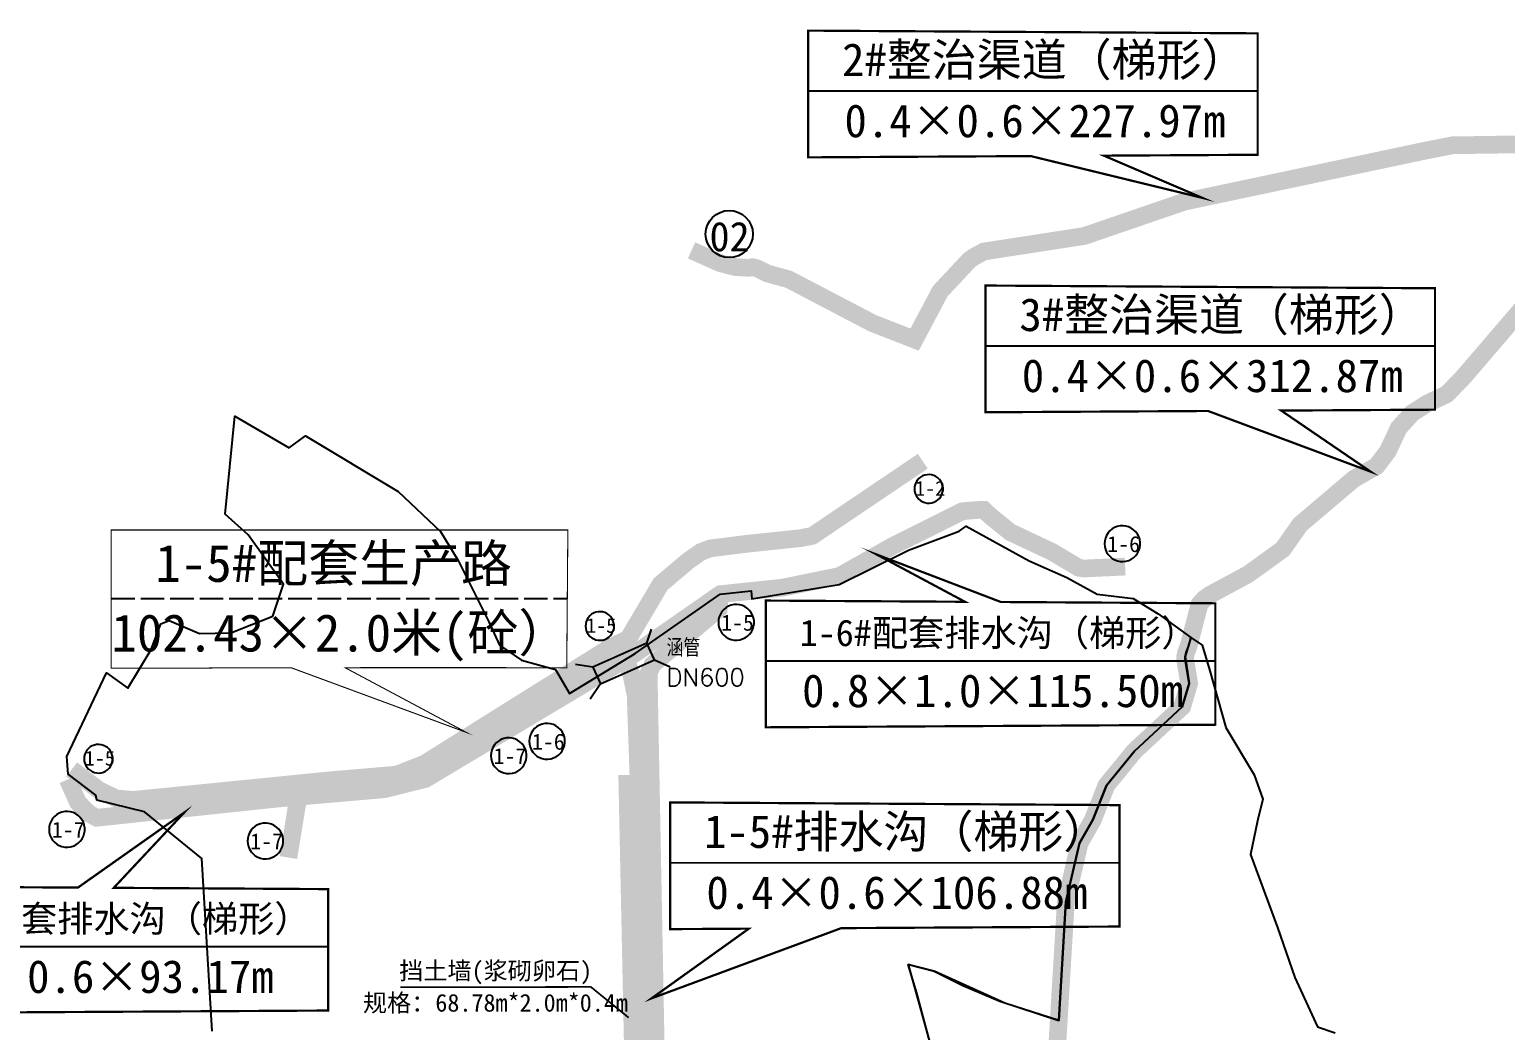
# Model space of a CAD drawing. Header units: millimetres. Extents: x 35444746 to 35449000, y 3482000 to 3488437.
# Drawn here: x 35446222.7 to 35446473, y 3485868.1 to 3486037.9 of the extents above; entities that cross this region are included whole.
import ezdxf
from ezdxf.enums import TextEntityAlignment as Align

# ---------------------------------------------------------------- set-up
doc = ezdxf.new("R2010")
doc.units = ezdxf.units.MM
doc.linetypes.add('X3', pattern=[5, 4, -1])
for name, color, linetype, true_color in [('0201.02格田整理', 7, 'X3', 0x99cc00), ('0203.02旱地整理', 9, 'Continuous', 0x808080), ('0301.01生产道路工程标注', 6, 'X3', 0xff00ff), ('0301.02生产道路工程', 6, 'X3', 0xff00ff), ('0401.01渠道工程标注', 4, '732', 0x00ffff), ('0401.02渠道工程', 4, 'X3', 0x00ffff), ('0401.03涵管标注', 4, '732', 0x00ffff), ('0501.01挡土墙标注', 7, '732', 0x7d7d7d), ('0501.02挡土墙', 6, 'X3', 0xff00ff)]:
    doc.layers.add(name, color=color, linetype=linetype, true_color=true_color)
doc.styles.add('FS', font='rs.shx', dxfattribs={"bigfont": 'fs.shx'})
doc.styles.add('宋体', font='')
doc.styles.get('宋体').set_extended_font_data('SimSun')
doc.linetypes.add('10421', pattern='A,2,[150,AAA.SHX,S=0.5,R=0,X=0,Y=0.5],1e-11', length=2)
doc.linetypes.add('732', pattern='A,9,-0.5,[162,AAA.SHX,S=1,R=0,X=0,Y=0],-0.5', length=10)

msp = doc.modelspace()

# ---------------------------------------------------------------- linework, layer by layer
at = {"layer": '0201.02格田整理', "color": 2, "linetype": 'ByBlock'}
msp.add_lwpolyline([(35446253.615003, 3485867.986556), (35446251.889003, 3485897.286556), (35446251.889003, 3485897.286556), (35446251.889003, 3485897.286556), (35446251.889003, 3485897.286556), (35446242.184003, 3485905.211556), (35446242.184003, 3485905.211556), (35446242.184003, 3485905.211556), (35446234.060003, 3485907.181556), (35446233.910652, 3485908.012142), (35446229.205743, 3485911.588204), (35446229.012003, 3485914.556556), (35446229.012003, 3485914.556556), (35446229.012003, 3485914.556556), (35446229.012003, 3485914.556556), (35446229.012003, 3485914.556556), (35446229.012003, 3485914.556556), (35446229.012003, 3485914.556556), (35446235.717003, 3485928.764556), (35446235.717003, 3485928.764556), (35446235.717003, 3485928.764556), (35446235.717003, 3485928.764556), (35446235.717003, 3485928.764556), (35446235.717003, 3485928.764556), (35446235.717003, 3485928.764556), (35446239.349034, 3485926.180289), (35446239.349034, 3485926.180289), (35446239.349034, 3485926.180289), (35446239.349034, 3485926.180289), (35446239.349034, 3485926.180289), (35446239.349034, 3485926.180289), (35446243.277409, 3485932.722405), (35446244.914232, 3485937.08381), (35446246.332812, 3485937.628979), (35446251.461524, 3485935.448285), (35446256.808521, 3485935.557319), (35446263.928383, 3485938.383391), (35446265.707341, 3485943.808083), (35446259.735479, 3485952.188847), (35446255.808275, 3485955.688813), (35446255.808275, 3485955.688813), (35446257.477003, 3485972.281556), (35446266.665003, 3485966.949556), (35446269.456003, 3485968.993556), (35446269.456003, 3485968.993556), (35446269.456003, 3485968.993556), (35446269.456003, 3485968.993556), (35446269.456003, 3485968.993556), (35446269.456003, 3485968.993556), (35446285.18656, 3485959.507997), (35446285.18656, 3485959.507997), (35446292.350018, 3485952.735059), (35446295.369763, 3485947.835331), (35446300.530513, 3485937.445015), (35446302.379137, 3485933.442817), (35446306.076387, 3485930.90297), (35446311.862658, 3485929.329018), (35446314.205266, 3485925.26661), (35446325.357404, 3485932.061738), (35446325.357404, 3485932.061738), (35446325.357404, 3485932.061738), (35446325.357404, 3485932.061738), (35446339.789997, 3485942.109443), (35446339.789997, 3485942.109443), (35446339.789997, 3485942.109443), (35446345.054206, 3485942.661966), (35446345.174572, 3485941.313108), (35446359.949039, 3485943.765225), (35446359.949039, 3485943.765225), (35446359.949039, 3485943.765225), (35446359.949039, 3485943.765225), (35446371.721998, 3485949.603787), (35446380.321507, 3485952.823945), (35446381.484754, 3485953.65417), (35446392.203082, 3485947.759605), (35446398.539666, 3485944.925381), (35446403.691112, 3485942.102637), (35446409.839639, 3485941.355426), (35446414.077107, 3485938.781758), (35446414.077107, 3485938.781758), (35446414.077107, 3485938.781758), (35446414.077107, 3485938.781758), (35446414.077107, 3485938.781758), (35446414.077107, 3485938.781758), (35446414.077107, 3485938.781758), (35446414.077107, 3485938.781758), (35446414.077107, 3485938.781758), (35446414.077107, 3485938.781758), (35446414.077107, 3485938.781758), (35446414.077107, 3485938.781758), (35446414.077107, 3485938.781758), (35446414.077107, 3485938.781758), (35446414.077107, 3485938.781758), (35446414.077107, 3485938.781758), (35446414.077107, 3485938.781758), (35446414.077107, 3485938.781758), (35446414.077107, 3485938.781758), (35446414.077107, 3485938.781758), (35446414.077107, 3485938.781758), (35446414.077107, 3485938.781758), (35446414.077107, 3485938.781758), (35446414.077107, 3485938.781758), (35446414.077107, 3485938.781758), (35446414.077107, 3485938.781758), (35446419.598058, 3485934.768842), (35446418.639659, 3485931.541455), (35446419.305981, 3485926.981474), (35446418.132981, 3485923.022474), (35446410.027981, 3485915.494474), (35446405.275981, 3485909.681474), (35446402.976981, 3485903.835474), (35446400.726981, 3485899.858474), (35446398.399981, 3485889.911474), (35446397.195682, 3485869.820341), (35446388.051075, 3485872.732025), (35446376.042528, 3485878.186138), (35446371.650019, 3485879.287975), (35446376.290451, 3485862.583356)], dxfattribs=at)
at = {"layer": '0203.02旱地整理', "color": 41}
msp.add_lwpolyline([(35446376.290451, 3485862.583356), (35446373.111866, 3485874.438588), (35446371.650019, 3485879.287975), (35446376.042528, 3485878.186138), (35446380.955102, 3485875.731799), (35446387.181102, 3485873.0998), (35446397.195682, 3485869.820341), (35446398.399981, 3485889.911474), (35446400.726981, 3485899.858474), (35446402.976981, 3485903.835474), (35446405.275981, 3485909.681474), (35446410.027981, 3485915.494474), (35446418.132981, 3485923.022474), (35446419.305981, 3485926.981474), (35446418.639659, 3485931.008633), (35446418.639659, 3485931.541455), (35446418.791994, 3485932.211294), (35446419.233733, 3485933.368285), (35446419.42622, 3485934.108254), (35446419.598058, 3485934.768842), (35446421.512392, 3485933.438742), (35446422.828635, 3485929.11902), (35446425.516147, 3485919.506807), (35446430.318226, 3485911.482146), (35446431.818876, 3485907.357319), (35446430.918486, 3485903.682476), (35446429.691986, 3485897.975726), (35446434.272743, 3485885.596594), (35446437.235707, 3485877.072523), (35446441.074236, 3485868.726004), (35446444.067, 3485867.679)], dxfattribs=at)
msp.add_lwpolyline([(35446376.290451, 3485862.583356), (35446373.111866, 3485874.438588), (35446371.650019, 3485879.287975), (35446376.042528, 3485878.186138), (35446380.955102, 3485875.731799), (35446387.181102, 3485873.0998), (35446397.195682, 3485869.820341), (35446398.399981, 3485889.911474), (35446400.726981, 3485899.858474), (35446402.976981, 3485903.835474), (35446405.275981, 3485909.681474), (35446410.027981, 3485915.494474), (35446418.132981, 3485923.022474), (35446419.305981, 3485926.981474), (35446418.639659, 3485931.008633), (35446418.639659, 3485931.541455), (35446418.791994, 3485932.211294), (35446419.233733, 3485933.368285), (35446419.42622, 3485934.108254), (35446419.598058, 3485934.768842), (35446421.512392, 3485933.438742), (35446422.828635, 3485929.11902), (35446425.516147, 3485919.506807), (35446430.318226, 3485911.482146), (35446431.818876, 3485907.357319), (35446430.918486, 3485903.682476), (35446429.691986, 3485897.975726), (35446434.272743, 3485885.596594), (35446437.235707, 3485877.072523), (35446441.074236, 3485868.726004), (35446444.067, 3485867.679)], dxfattribs=at)
at = {"layer": '0301.01生产道路工程标注'}
msp.add_line((35446236.514715, 3485941.372015, 166.192687), (35446313.763181, 3485941.392042, 166.192687), dxfattribs=at)
at = {"layer": '0301.01生产道路工程标注', "linetype": 'Continuous'}
for points in [[(35446376.381323, 3485957.879329), (35446376.693209, 3485958.096026), (35446376.973814, 3485958.367214), (35446377.207283, 3485958.679902), (35446377.38757, 3485959.025992), (35446377.510006, 3485959.39652), (35446377.571419, 3485959.78189), (35446377.57022, 3485960.172121), (35446377.506438, 3485960.557106), (35446377.381727, 3485960.926875), (35446377.199315, 3485961.27185), (35446376.963928, 3485961.583096), (35446376.681662, 3485961.852554), (35446376.359826, 3485962.073243), (35446376.006757, 3485962.239449), (35446375.631599, 3485962.346866), (35446375.244069, 3485962.392712), (35446374.854203, 3485962.3758), (35446374.472098, 3485962.296569), (35446374.107651, 3485962.15707), (35446373.770301, 3485961.960915), (35446373.468785, 3485961.713186), (35446373.210912, 3485961.420299), (35446373.00336, 3485961.089838), (35446372.851506, 3485960.730364), (35446372.759283, 3485960.351185), (35446372.729078, 3485959.962122), (35446372.761674, 3485959.573253), (35446372.856227, 3485959.194648), (35446373.010288, 3485958.836114), (35446373.219867, 3485958.506936), (35446373.479537, 3485958.215639), (35446373.78257, 3485957.969769), (35446374.121119, 3485957.775692), (35446374.486417, 3485957.638435), (35446374.869002, 3485957.561555), (35446375.258965, 3485957.54704), (35446375.646206, 3485957.595268), (35446376.020696, 3485957.70499), (35446376.363304, 3485957.868851)], [(35446320.593095, 3485934.622079), (35446320.904981, 3485934.838777), (35446321.185585, 3485935.109964), (35446321.419055, 3485935.422652), (35446321.599342, 3485935.768742), (35446321.721778, 3485936.13927), (35446321.783191, 3485936.524641), (35446321.781991, 3485936.914872), (35446321.71821, 3485937.299857), (35446321.593499, 3485937.669626), (35446321.411087, 3485938.0146), (35446321.1757, 3485938.325847), (35446320.893434, 3485938.595305), (35446320.571598, 3485938.815994), (35446320.218529, 3485938.9822), (35446319.843371, 3485939.089616), (35446319.455841, 3485939.135463), (35446319.065975, 3485939.118551), (35446318.68387, 3485939.039319), (35446318.319423, 3485938.89982), (35446317.982073, 3485938.703666), (35446317.680557, 3485938.455936), (35446317.422684, 3485938.163049), (35446317.215132, 3485937.832589), (35446317.063278, 3485937.473114), (35446316.971054, 3485937.093935), (35446316.940849, 3485936.704873), (35446316.973446, 3485936.316003), (35446317.067999, 3485935.937399), (35446317.22206, 3485935.578865), (35446317.431639, 3485935.249686), (35446317.691308, 3485934.958389), (35446317.994342, 3485934.712519), (35446318.332891, 3485934.518442), (35446318.698189, 3485934.381186), (35446319.080774, 3485934.304305), (35446319.470737, 3485934.289791), (35446319.857978, 3485934.338019), (35446320.232468, 3485934.44774), (35446320.575076, 3485934.611602)], [(35446235.571466, 3485912.108599), (35446235.883352, 3485912.325297), (35446236.163957, 3485912.596485), (35446236.397426, 3485912.909173), (35446236.577713, 3485913.255263), (35446236.700149, 3485913.62579), (35446236.761563, 3485914.011161), (35446236.760363, 3485914.401392), (35446236.696582, 3485914.786377), (35446236.57187, 3485915.156146), (35446236.389458, 3485915.501121), (35446236.154071, 3485915.812367), (35446235.871805, 3485916.081825), (35446235.54997, 3485916.302514), (35446235.1969, 3485916.46872), (35446234.821742, 3485916.576137), (35446234.434212, 3485916.621983), (35446234.044346, 3485916.605071), (35446233.662241, 3485916.525839), (35446233.297795, 3485916.38634), (35446232.960444, 3485916.190186), (35446232.658928, 3485915.942457), (35446232.401055, 3485915.649569), (35446232.193504, 3485915.319109), (35446232.04165, 3485914.959634), (35446231.949426, 3485914.580455), (35446231.919221, 3485914.191393), (35446231.951817, 3485913.802523), (35446232.04637, 3485913.423919), (35446232.200432, 3485913.065385), (35446232.41001, 3485912.736207), (35446232.66968, 3485912.44491), (35446232.972713, 3485912.199039), (35446233.311263, 3485912.004963), (35446233.67656, 3485911.867706), (35446234.059145, 3485911.790825), (35446234.449108, 3485911.776311), (35446234.836349, 3485911.824539), (35446235.21084, 3485911.93426), (35446235.553447, 3485912.098122)]]:
    msp.add_lwpolyline(points, dxfattribs=at)
at = {"layer": '0301.01生产道路工程标注', "const_width": 0.18, "flags": 128}
msp.add_lwpolyline([(35446313.949169, 3485952.995954), (35446313.949169, 3485952.995954), (35446313.949169, 3485952.995954), (35446236.514715, 3485952.995954), (35446236.514715, 3485936.458222), (35446236.514715, 3485936.458222), (35446236.514715, 3485934.021681), (35446236.514715, 3485929.540579), (35446247.216696, 3485929.540579), (35446250.676354, 3485929.540579), (35446250.676354, 3485929.540579), (35446255.596765, 3485929.630504), (35446267.021688, 3485929.635723), (35446296.707538, 3485918.677441), (35446276.179589, 3485929.639906), (35446295.976831, 3485929.648949), (35446313.763181, 3485929.630382), (35446313.949169, 3485952.995954)], close=True, dxfattribs=at)
at = {"layer": '0301.02生产道路工程', "linetype": 'Continuous', "const_width": 3, "elevation": 575.423, "flags": 128}
for points in [[(35446248.126558, 3485727.915295), (35446254.337249, 3485738.58055), (35446285.940875, 3485776.443342), (35446304.483938, 3485795.126421), (35446308.030162, 3485799.324836), (35446309.405744, 3485801.337261), (35446323.790891, 3485834.440046), (35446325.246782, 3485838.137709), (35446327.21475, 3485843.135941), (35446325.901309, 3485911.718753), (35446325.450379, 3485924.861279), (35446324.696715, 3485928.62098), (35446323.293964, 3485932.20883), (35446323.515347, 3485933.395583), (35446329.675371, 3485943.807094), (35446334.411104, 3485947.810347), (35446336.500918, 3485949.265855), (35446338.158519, 3485949.885148), (35446344.327473, 3485950.658947), (35446353.419596, 3485951.614608), (35446355.40448, 3485952.008122), (35446374.13119, 3485964.659108)], [(35446324.180002, 3485934.518965), (35446321.045534, 3485933.032011), (35446289.597419, 3485913.328627), (35446284.884772, 3485911.499196), (35446273.85978, 3485910.564669), (35446240.300729, 3485907.221595), (35446237.398936, 3485907.448039), (35446234.434816, 3485908.869808), (35446229.810862, 3485912.384339)]]:
    msp.add_lwpolyline(points, dxfattribs=at)
at = {"layer": '0401.01渠道工程标注'}
for p, q in [((35446354.718113, 3486027.476012, 753.968525), (35446430.92613, 3486027.495769, 753.968525)), ((35446384.788697, 3485984.237845, 178.545525), (35446460.996714, 3485984.257602, 178.545525)), ((35446347.533763, 3485930.801581, 753.968525), (35446423.741779, 3485930.821338, 753.968525)), ((35446331.30093, 3485896.568819, 178.545525), (35446407.508947, 3485896.588576, 178.545525)), ((35446197.100757, 3485882.320906, 753.968525), (35446273.308773, 3485882.340663, 753.968525))]:
    msp.add_line(p, q, dxfattribs=at)
at = {"layer": '0401.01渠道工程标注', "linetype": 'Continuous', "const_width": 0.37679, "elevation": 575.423, "flags": 128}
for points in [[(35446430.92613, 3486016.642728), (35446404.842557, 3486016.492862), (35446421.545901, 3486009.332476), (35446392.445829, 3486016.421636), (35446354.718113, 3486016.204867), (35446354.718113, 3486037.699883), (35446430.92613, 3486037.2393)], [(35446423.741779, 3485919.968297), (35446423.741779, 3485919.968297), (35446423.741779, 3485919.968297), (35446423.741779, 3485919.968297), (35446347.533763, 3485919.530437), (35446347.533763, 3485941.025452), (35446381.296825, 3485940.821396), (35446366.326579, 3485948.833599), (35446387.378862, 3485940.784638), (35446423.741779, 3485940.564869)], [(35446273.308773, 3485871.487622), (35446273.308773, 3485871.487622), (35446273.308773, 3485871.487622), (35446273.308773, 3485871.487622), (35446197.100757, 3485871.049762), (35446197.100757, 3485892.544777), (35446230.86382, 3485892.340721), (35446248.907029, 3485905.079826), (35446236.945856, 3485892.303963), (35446273.308773, 3485892.084194)]]:
    msp.add_lwpolyline(points, close=True, dxfattribs=at)
at = {"layer": '0401.01渠道工程标注', "linetype": 'Continuous', "const_width": 0.37679, "flags": 128}
for points in [[(35446460.996714, 3485973.404561), (35446434.913142, 3485973.254695), (35446450.11225, 3485962.880279), (35446422.516413, 3485973.183468), (35446384.788697, 3485972.9667), (35446384.788697, 3485994.461716), (35446460.996714, 3485994.001132)], [(35446407.508947, 3485885.735535), (35446381.425374, 3485885.585669), (35446381.425374, 3485885.585669), (35446381.425374, 3485885.585669), (35446360.306691, 3485885.46433), (35446328.135916, 3485873.55153), (35446344.643656, 3485885.374336), (35446331.30093, 3485885.297675), (35446331.30093, 3485906.79269), (35446407.508947, 3485906.332107)]]:
    msp.add_lwpolyline(points, close=True, dxfattribs=at)
at = {"layer": '0401.01渠道工程标注', "linetype": 'Continuous', "elevation": 80518.069}
for points in [[(35446409.514569, 3485948.06544), (35446409.904426, 3485948.336312), (35446410.255182, 3485948.675297), (35446410.547019, 3485949.066157), (35446410.772378, 3485949.498769), (35446410.925423, 3485949.961929), (35446411.00219, 3485950.443642), (35446411.00069, 3485950.931431), (35446410.920963, 3485951.412662), (35446410.765074, 3485951.874874), (35446410.537059, 3485952.306092), (35446410.242826, 3485952.69515), (35446409.889992, 3485953.031972), (35446409.487698, 3485953.307834), (35446409.046362, 3485953.515591), (35446408.577414, 3485953.649862), (35446408.093002, 3485953.70717), (35446407.605669, 3485953.68603), (35446407.128038, 3485953.58699), (35446406.67248, 3485953.412617), (35446406.250791, 3485953.167423), (35446405.873896, 3485952.857762), (35446405.551555, 3485952.491653), (35446405.292116, 3485952.078577), (35446405.102298, 3485951.629234), (35446404.987018, 3485951.155261), (35446404.949262, 3485950.668932), (35446404.990008, 3485950.182846), (35446405.108199, 3485949.70959), (35446405.300776, 3485949.261423), (35446405.562749, 3485948.849949), (35446405.887336, 3485948.485828), (35446406.266128, 3485948.17849), (35446406.689315, 3485947.935894), (35446407.145937, 3485947.764324), (35446407.624168, 3485947.668223), (35446408.111621, 3485947.65008), (35446408.595673, 3485947.710365), (35446409.063786, 3485947.847517), (35446409.492045, 3485948.052344)], [(35446344.039503, 3485934.726649), (35446344.42936, 3485934.99752), (35446344.780116, 3485935.336505), (35446345.071953, 3485935.727365), (35446345.297312, 3485936.159977), (35446345.450357, 3485936.623137), (35446345.527124, 3485937.10485), (35446345.525624, 3485937.592639), (35446345.445897, 3485938.07387), (35446345.290008, 3485938.536082), (35446345.061993, 3485938.9673), (35446344.76776, 3485939.356358), (35446344.414927, 3485939.69318), (35446344.012632, 3485939.969042), (35446343.571296, 3485940.176799), (35446343.102348, 3485940.31107), (35446342.617936, 3485940.368378), (35446342.130603, 3485940.347238), (35446341.652972, 3485940.248198), (35446341.197414, 3485940.073825), (35446340.775725, 3485939.828631), (35446340.398831, 3485939.51897), (35446340.076489, 3485939.152861), (35446339.81705, 3485938.739785), (35446339.627232, 3485938.290442), (35446339.511953, 3485937.816469), (35446339.474196, 3485937.33014), (35446339.514942, 3485936.844054), (35446339.633133, 3485936.370798), (35446339.82571, 3485935.922631), (35446340.087683, 3485935.511158), (35446340.41227, 3485935.147036), (35446340.791062, 3485934.839698), (35446341.214249, 3485934.597103), (35446341.670871, 3485934.425532), (35446342.149102, 3485934.329431), (35446342.636555, 3485934.311288), (35446343.120607, 3485934.371573), (35446343.58872, 3485934.508725), (35446344.016979, 3485934.713552)], [(35446311.955963, 3485914.54779), (35446312.34582, 3485914.818662), (35446312.696576, 3485915.157647), (35446312.988413, 3485915.548507), (35446313.213772, 3485915.981119), (35446313.366816, 3485916.444279), (35446313.443583, 3485916.925992), (35446313.442083, 3485917.413781), (35446313.362357, 3485917.895012), (35446313.206468, 3485918.357223), (35446312.978452, 3485918.788442), (35446312.684219, 3485919.1775), (35446312.331386, 3485919.514322), (35446311.929092, 3485919.790184), (35446311.487755, 3485919.997941), (35446311.018808, 3485920.132212), (35446310.534395, 3485920.189519), (35446310.047062, 3485920.16838), (35446309.569432, 3485920.06934), (35446309.113873, 3485919.894966), (35446308.692185, 3485919.649773), (35446308.31529, 3485919.340112), (35446307.992948, 3485918.974003), (35446307.733509, 3485918.560927), (35446307.543692, 3485918.111584), (35446307.428412, 3485917.63761), (35446307.390656, 3485917.151282), (35446307.431401, 3485916.665195), (35446307.549593, 3485916.19194), (35446307.742169, 3485915.743773), (35446308.004142, 3485915.332299), (35446308.328729, 3485914.968178), (35446308.707521, 3485914.66084), (35446309.130708, 3485914.418244), (35446309.58733, 3485914.246674), (35446310.065561, 3485914.150573), (35446310.553015, 3485914.132429), (35446311.037066, 3485914.192715), (35446311.505179, 3485914.329866), (35446311.933439, 3485914.534693)], [(35446305.453465, 3485912.103251), (35446305.843322, 3485912.374122), (35446306.194078, 3485912.713107), (35446306.485915, 3485913.103967), (35446306.711273, 3485913.536579), (35446306.864318, 3485913.999739), (35446306.941085, 3485914.481452), (35446306.939585, 3485914.969241), (35446306.859859, 3485915.450472), (35446306.703969, 3485915.912684), (35446306.475954, 3485916.343902), (35446306.181721, 3485916.73296), (35446305.828888, 3485917.069782), (35446305.426594, 3485917.345644), (35446304.985257, 3485917.553401), (35446304.51631, 3485917.687672), (35446304.031897, 3485917.74498), (35446303.544564, 3485917.72384), (35446303.066933, 3485917.6248), (35446302.611375, 3485917.450427), (35446302.189687, 3485917.205233), (35446301.812792, 3485916.895572), (35446301.49045, 3485916.529463), (35446301.231011, 3485916.116387), (35446301.041194, 3485915.667044), (35446300.925914, 3485915.193071), (35446300.888158, 3485914.706742), (35446300.928903, 3485914.220656), (35446301.047095, 3485913.7474), (35446301.239671, 3485913.299233), (35446301.501644, 3485912.887759), (35446301.826231, 3485912.523638), (35446302.205023, 3485912.2163), (35446302.62821, 3485911.973705), (35446303.084832, 3485911.802134), (35446303.563063, 3485911.706033), (35446304.050517, 3485911.68789), (35446304.534568, 3485911.748175), (35446305.002681, 3485911.885327), (35446305.43094, 3485912.090154)], [(35446230.534124, 3485899.610921), (35446230.923981, 3485899.881793), (35446231.274737, 3485900.220778), (35446231.566574, 3485900.611637), (35446231.791933, 3485901.04425), (35446231.944977, 3485901.50741), (35446232.021744, 3485901.989123), (35446232.020244, 3485902.476911), (35446231.940518, 3485902.958143), (35446231.784629, 3485903.420354), (35446231.556613, 3485903.851573), (35446231.26238, 3485904.240631), (35446230.909547, 3485904.577453), (35446230.507253, 3485904.853315), (35446230.065916, 3485905.061071), (35446229.596969, 3485905.195342), (35446229.112556, 3485905.25265), (35446228.625223, 3485905.231511), (35446228.147593, 3485905.132471), (35446227.692034, 3485904.958097), (35446227.270346, 3485904.712904), (35446226.893451, 3485904.403243), (35446226.571109, 3485904.037133), (35446226.31167, 3485903.624058), (35446226.121853, 3485903.174715), (35446226.006573, 3485902.700741), (35446225.968817, 3485902.214413), (35446226.009562, 3485901.728326), (35446226.127754, 3485901.25507), (35446226.32033, 3485900.806903), (35446226.582303, 3485900.39543), (35446226.90689, 3485900.031309), (35446227.285682, 3485899.723971), (35446227.708869, 3485899.481375), (35446228.165491, 3485899.309804), (35446228.643722, 3485899.213703), (35446229.131176, 3485899.19556), (35446229.615227, 3485899.255846), (35446230.08334, 3485899.392997), (35446230.5116, 3485899.597824)], [(35446264.189191, 3485897.640335), (35446264.579048, 3485897.911207), (35446264.929804, 3485898.250192), (35446265.221641, 3485898.641051), (35446265.447, 3485899.073664), (35446265.600044, 3485899.536824), (35446265.676811, 3485900.018537), (35446265.675312, 3485900.506325), (35446265.595585, 3485900.987557), (35446265.439696, 3485901.449768), (35446265.211681, 3485901.880987), (35446264.917448, 3485902.270045), (35446264.564614, 3485902.606867), (35446264.16232, 3485902.882729), (35446263.720984, 3485903.090485), (35446263.252036, 3485903.224756), (35446262.767624, 3485903.282064), (35446262.280291, 3485903.260925), (35446261.80266, 3485903.161885), (35446261.347101, 3485902.987511), (35446260.925413, 3485902.742318), (35446260.548518, 3485902.432657), (35446260.226177, 3485902.066547), (35446259.966738, 3485901.653472), (35446259.77692, 3485901.204129), (35446259.66164, 3485900.730155), (35446259.623884, 3485900.243827), (35446259.66463, 3485899.75774), (35446259.782821, 3485899.284484), (35446259.975398, 3485898.836317), (35446260.237371, 3485898.424844), (35446260.561958, 3485898.060723), (35446260.94075, 3485897.753385), (35446261.363937, 3485897.510789), (35446261.820558, 3485897.339218), (35446262.29879, 3485897.243117), (35446262.786243, 3485897.224974), (35446263.270295, 3485897.28526), (35446263.738408, 3485897.422411), (35446264.166667, 3485897.627238)]]:
    msp.add_lwpolyline(points, dxfattribs=at)
at = {"layer": '0401.01渠道工程标注', "ltscale": 2}
msp.add_circle((35446341.316439, 3486003.193757), 4, dxfattribs=at)
at = {"layer": '0401.02渠道工程', "linetype": 'Continuous', "const_width": 3, "flags": 128}
for points in [[(35446477.533961, 3486018.44577), (35446463.949981, 3486018.245474), (35446459.233981, 3486017.317474), (35446418.477981, 3486008.682474), (35446401.553981, 3486002.871474), (35446384.496981, 3486000.234474), (35446382.736987, 3485999.273435), (35446382.042478, 3485998.777657), (35446377.090559, 3485993.481724), (35446372.754595, 3485985.293387), (35446365.613129, 3485988.07691), (35446351.404416, 3485995.514362), (35446347.782466, 3485996.508794), (35446346.031193, 3485997.3839), (35446345.23516, 3485997.582789), (35446344.558532, 3485997.463454), (35446342.351976, 3485997.596247), (35446339.744176, 3485998.26249), (35446334.928981, 3486000.430474)], [(35446396.895981, 3485864.820474), (35446398.399981, 3485889.911474), (35446400.726981, 3485899.858474), (35446402.976981, 3485903.835474), (35446405.275981, 3485909.681474), (35446410.027981, 3485915.494474), (35446418.132981, 3485923.022474), (35446419.305981, 3485926.981474), (35446418.639659, 3485931.008633), (35446418.639659, 3485931.541455), (35446418.791994, 3485932.211294), (35446419.233733, 3485933.368285), (35446421.071064, 3485940.431448), (35446421.839493, 3485941.291559), (35446422.823089, 3485941.99808), (35446429.290501, 3485945.479457), (35446435.195981, 3485949.746474), (35446438.109981, 3485953.905474), (35446447.228981, 3485961.654474), (35446451.073981, 3485963.827474), (35446452.997551, 3485966.356891), (35446454.858229, 3485970.308383), (35446457.148962, 3485972.837631), (35446459.629852, 3485974.425979), (35446463.041072, 3485976.05306), (35446465.87388, 3485979.001039), (35446479.491272, 3485994.888931)], [(35446408.455981, 3485946.793474), (35446401.43, 3485946.461264), (35446400.5787, 3485946.593602), (35446396.018817, 3485949.317467), (35446388.996341, 3485952.615728), (35446385.647814, 3485955.314994), (35446384.454933, 3485956.435603), (35446384.192499, 3485956.435603), (35446383.023499, 3485956.364073), (35446380.852468, 3485956.173328), (35446369.081793, 3485950.309633), (35446360.021374, 3485945.198403), (35446350.332662, 3485943.215984), (35446339.789997, 3485942.109443), (35446325.357404, 3485932.061738), (35446311.372981, 3485923.694474), (35446305.318528, 3485920.065849)], [(35446339.696987, 3485942.04469), (35446339.529981, 3485939.635474), (35446328.335981, 3485930.197474), (35446327.650981, 3485928.707474), (35446329.321083, 3485840.541762)], [(35446305.318528, 3485920.065849), (35446289.828981, 3485910.782474), (35446282.842981, 3485909.028474), (35446268.252981, 3485907.761474), (35446264.103981, 3485907.378474), (35446234.083981, 3485904.185474), (35446232.82657, 3485904.85493), (35446232.406534, 3485905.242427), (35446230.879022, 3485906.778745), (35446229.136981, 3485910.693474)]]:
    msp.add_lwpolyline(points, dxfattribs=at)
at = {"layer": '0401.02渠道工程', "linetype": 'Continuous', "const_width": 3, "elevation": 575.423, "flags": 128}
msp.add_lwpolyline([(35446266.558981, 3485897.440474), (35446268.252981, 3485907.761474)], dxfattribs=at)
at = {"layer": '0401.03涵管标注', "color": 4, "linetype": 'Continuous'}
for p, q in [((35446327.363875, 3485933.802429, 575.423), (35446328.160488, 3485936.195098, 575.423)), ((35446327.363875, 3485933.802429, 575.423), (35446318.201513, 3485929.712769, 575.423)), ((35446328.621004, 3485930.985992, 575.423), (35446327.363875, 3485933.802429, 575.423)), ((35446327.363875, 3485933.802429, 575.423), (35446327.363875, 3485933.802429, 575.423)), ((35446318.201513, 3485929.712769, 575.423), (35446315.228772, 3485930.190697, 575.423)), ((35446318.201513, 3485929.712769, 575.423), (35446319.458643, 3485926.896331, 575.423)), ((35446319.458643, 3485926.896331, 575.423), (35446328.621004, 3485930.985992, 575.423)), ((35446328.621004, 3485930.985992, 575.423), (35446331.278533, 3485929.802263, 575.423)), ((35446319.458643, 3485926.896331, 575.423), (35446317.748441, 3485924.277156, 575.423))]:
    msp.add_line(p, q, dxfattribs=at)
at = {"layer": '0501.01挡土墙标注', "color": 0, "linetype": 'Continuous', "ltscale": 0.5, "const_width": 0.3}
msp.add_lwpolyline([(35446285.515019, 3485875.456481), (35446285.515019, 3485875.456481), (35446306.535186, 3485875.456481), (35446317.833037, 3485875.506776), (35446324.257205, 3485870.282798)], dxfattribs=at)
at = {"layer": '0501.02挡土墙', "color": 3, "linetype": '10421', "const_width": 2, "flags": 128}
msp.add_lwpolyline([(35446324.948981, 3485842.677474), (35446323.511981, 3485911.438474)], dxfattribs=at)

# ---------------------------------------------------------------- texts
at = {"layer": '0301.01生产道路工程标注', "color": 0, "style": '宋体'}
for s, height, p in [('1-5#配套生产路', 6.3354219, (35446244.016001, 3485944.193095, 397.422281)), ('102.43×2.0米(砼）', 6.33542188, (35446236.564335, 3485932.388079, 397.422281))]:
    msp.add_text(s, height=height, dxfattribs=at).set_placement(p)
at = {"layer": '0301.01生产道路工程标注', "char_height": 2.5, "width": 0.256, "attachment_point": 1, "style": '宋体'}
for s, insert in [('1-2', (35446372.834032, 3485961.312472)), ('1-5', (35446317.045804, 3485938.055223)), ('1-5', (35446232.024176, 3485915.541743))]:
    msp.add_mtext(s, dxfattribs=dict(at, insert=insert))
at = {"layer": '0401.01渠道工程标注', "color": 0, "style": '宋体'}
for s, height, p in [('2#整治渠道（梯形）', 5.5878421, (35446360.442143, 3486029.976194, 923.141782)), ('0.4×0.6×227.97m', 5.5878421, (35446360.854886, 3486019.62226, 923.141782)), ('3#整治渠道（梯形）', 5.5875, (35446390.512728, 3485986.738027, 347.718782)), ('0.4×0.6×312.87m', 5.5878421, (35446390.925471, 3485976.384093, 347.718782)), ('1-6#配套排水沟（梯形）', 4.5, (35446353.257793, 3485933.301763, 923.141782)), ('0.8×1.0×115.50m', 5.5878421, (35446353.670536, 3485922.94783, 923.141782)), ('1-5#排水沟（梯形）', 5.5878421, (35446337.02496, 3485899.069001, 347.718782)), ('0.4×0.6×106.88m', 5.5878421, (35446337.437703, 3485888.715068, 347.718782)), ('1-7#配套排水沟（梯形）', 4.5, (35446202.824787, 3485884.821088, 923.141782)), ('0.4×0.6×93.17m', 5.5878421, (35446203.23753, 3485874.467155, 923.141782))]:
    msp.add_text(s, height=height, dxfattribs=at).set_placement(p)
at = {"layer": '0401.01渠道工程标注', "color": 0, "lineweight": -3, "style": '宋体'}
msp.add_text('02', height=5, dxfattribs=at).set_placement((35446337.977065, 3486000.276025))
at = {"layer": '0401.01渠道工程标注', "char_height": 2.72, "width": 0.10915557, "attachment_point": 1, "style": '宋体'}
for s, insert in [('1-6', (35446405.424213, 3485951.96996, 80518.069)), ('1-5', (35446339.949147, 3485938.631169, 80518.069)), ('1-6', (35446307.865606, 3485918.45231, 80518.069)), ('1-7', (35446301.363108, 3485916.00777, 80518.069)), ('1-7', (35446226.443767, 3485903.515441, 80518.069)), ('1-7', (35446260.098835, 3485901.544855, 80518.069))]:
    msp.add_mtext(s, dxfattribs=dict(at, insert=insert))
at = {"layer": '0401.03涵管标注', "color": 0, "linetype": 'Continuous', "insert": (35446330.690937, 3485934.515005, -575.423), "char_height": 3, "width": 16, "attachment_point": 1, "style": 'FS'}
msp.add_mtext('涵管DN600', dxfattribs=at)
at = {"layer": '0501.01挡土墙标注', "color": 0, "linetype": 'Continuous', "ltscale": 0.5, "style": '宋体'}
msp.add_text('挡土墙(浆砌卵石)', height=3, dxfattribs=at).set_placement((35446301.705295, 3485878.072841), align=Align.MIDDLE)
at = {"layer": '0501.01挡土墙标注', "color": 0, "linetype": 'Continuous', "style": '宋体'}
msp.add_text('规格：68.78m*2.0m*0.4m', height=3, dxfattribs=at).set_placement((35446301.667094, 3485872.858033), align=Align.MIDDLE)

doc.saveas('drawing.dxf')
